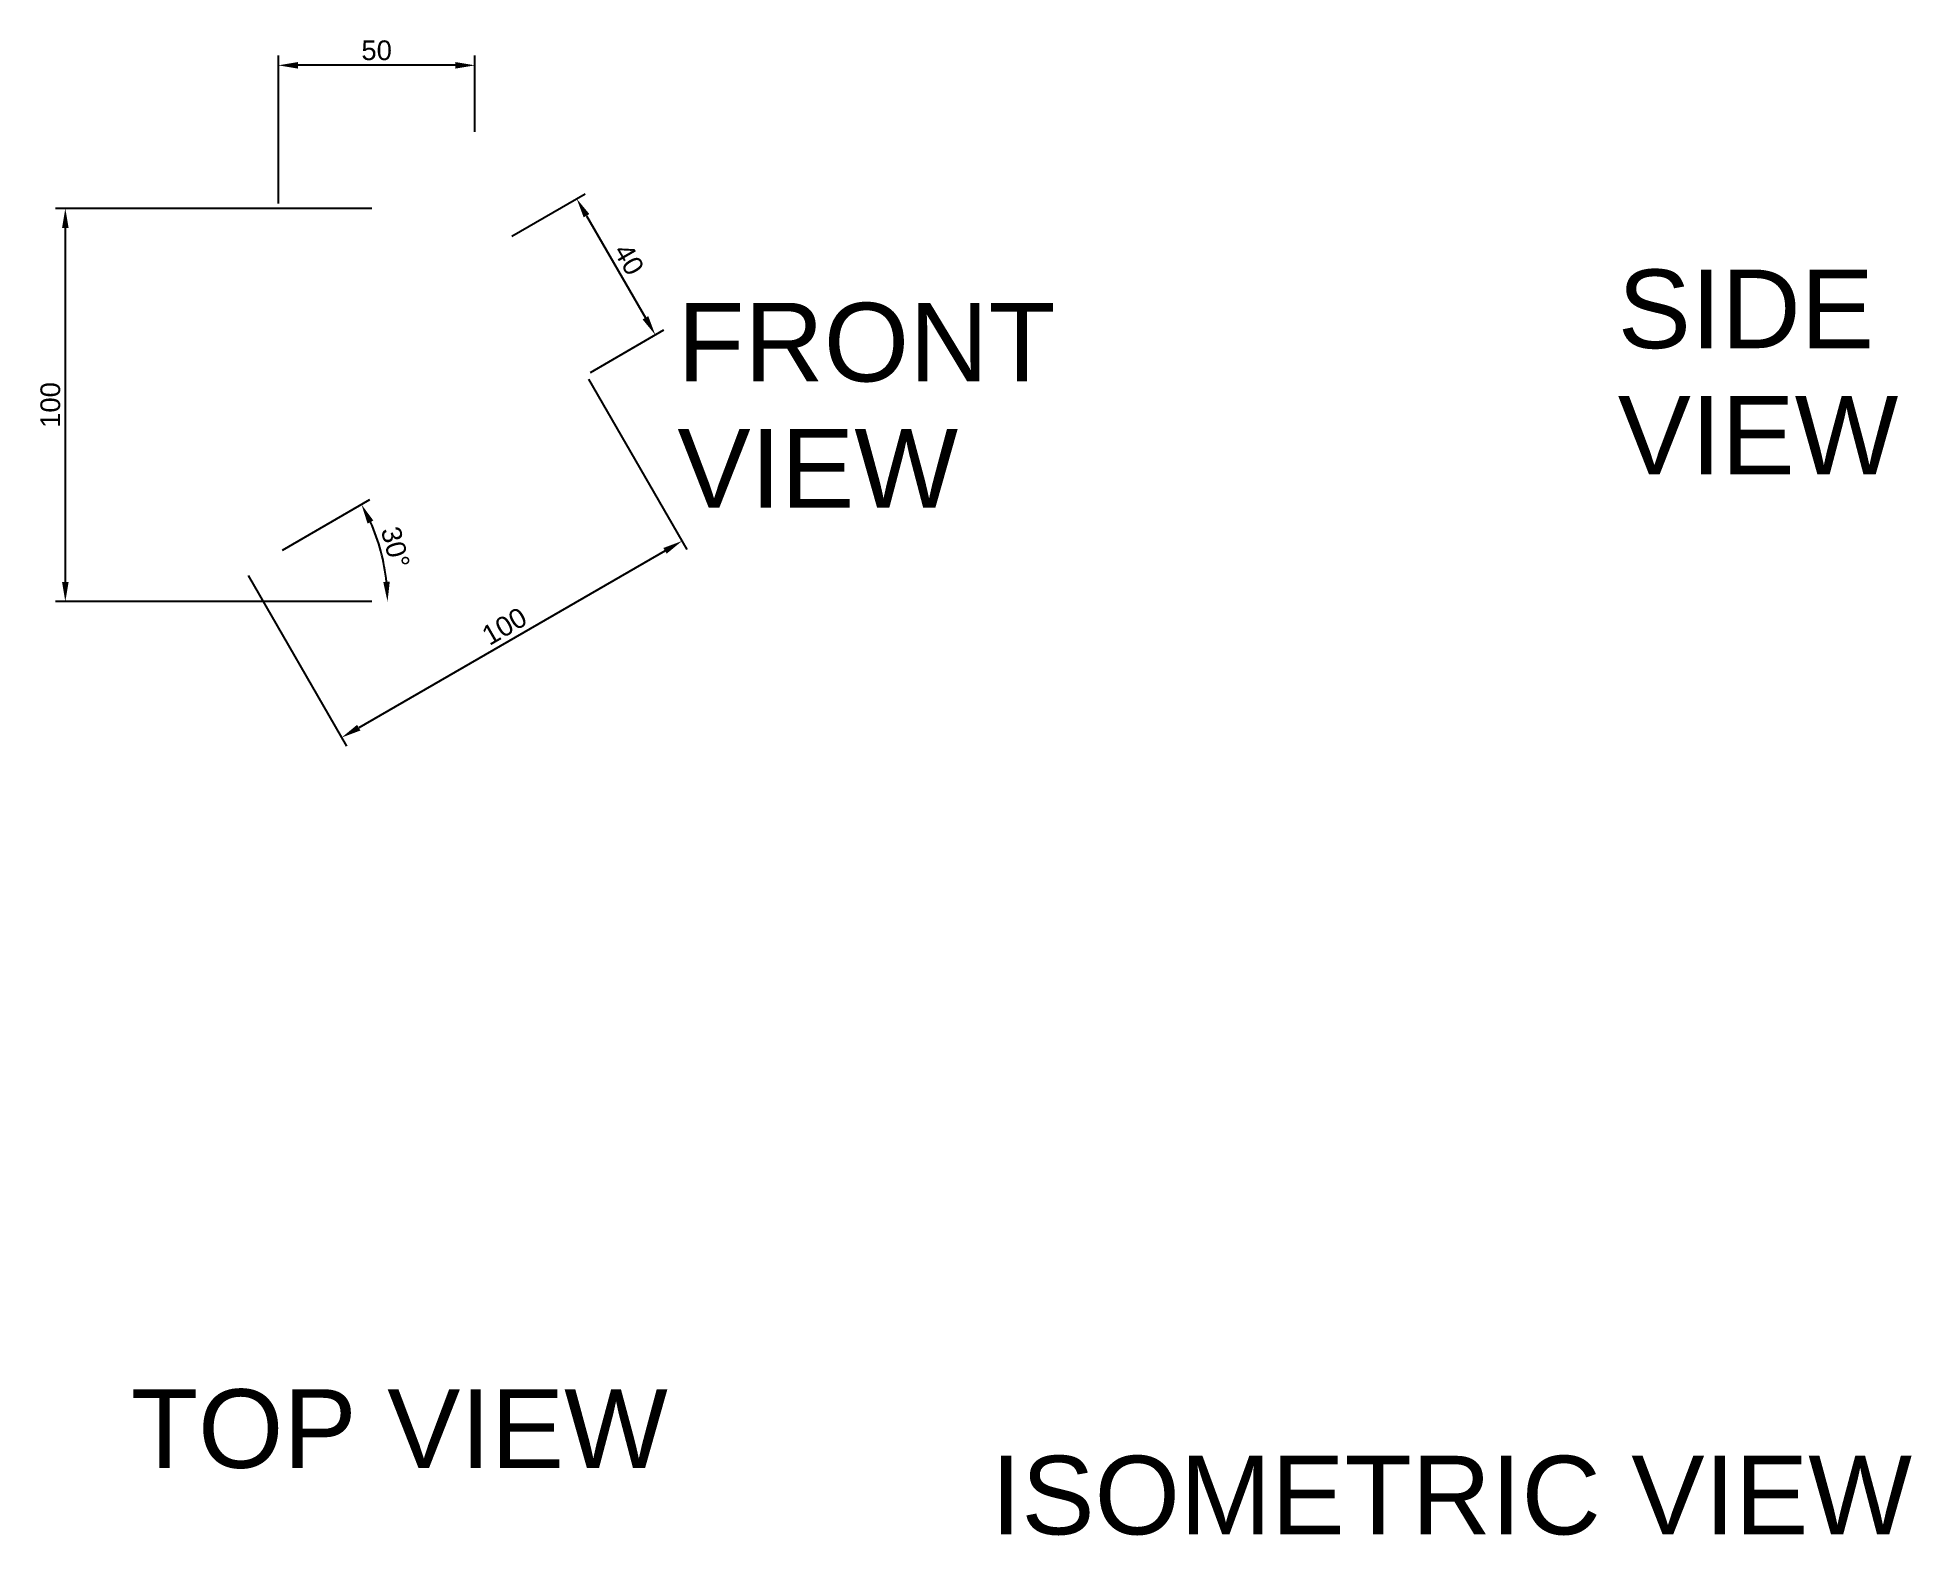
# Paper-space layout 'Layout1' of a CAD drawing. Header units: millimetres. Extents: x 9 to 247, y 7 to 197.
import ezdxf

# ---------------------------------------------------------------- set-up
doc = ezdxf.new("R2010")
doc.units = ezdxf.units.MM
doc.styles.get("Standard").update_dxf_attribs({"font": 'arial.ttf'})
doc.dimstyles.new('ISO-25', dxfattribs={"dimtxt": 2.5, "dimasz": 2.5, "dimexe": 1.25, "dimexo": 0.625, "dimtad": 1, "dimtxsty": 'Standard', "dimcen": 2.5, "dimadec": 0, "dimazin": 0, "dimtfac": 1, "dimtmove": 0, "dimatfit": 3, "dimfxl": 1, "dimarcsym": 0})

# ---------------------------------------------------------------- blocks, each defined once
blk = doc.blocks.new('*D10')
at = {"color": 0, "lineweight": -2, "transparency": 16777216}
for p, q in [((51.35, 175.57), (11.11, 175.57)), ((12.36, 173.07), (12.36, 128.07)), ((51.35, 125.57), (11.11, 125.57))]:
    blk.add_line(p, q, dxfattribs=at)
at = {"color": 0, "transparency": 16777216}
for points in [[(11.94, 173.07), (12.78, 173.07), (12.36, 175.57)], [(11.94, 128.07), (12.78, 128.07), (12.36, 125.57)]]:
    blk.add_solid(points, dxfattribs=at)
at = {"layer": 'Defpoints', "color": 0, "transparency": 16777216}
for p in [(51.97, 175.57), (12.36, 125.57), (51.97, 125.57)]:
    blk.add_point(p, dxfattribs=at)
at = {"color": 0, "transparency": 16777216, "insert": (10.46, 150.57), "char_height": 2.5, "attachment_point": 5, "rotation": 90}
blk.add_mtext('100', dxfattribs=at)
blk = doc.blocks.new('*D11')
at = {"color": 0, "lineweight": -2, "transparency": 16777216}
for p, q in [((39.47, 176.2), (39.47, 195.03)), ((61.97, 193.78), (41.97, 193.78)), ((64.47, 185.3), (64.47, 195.03))]:
    blk.add_line(p, q, dxfattribs=at)
at = {"color": 0, "transparency": 16777216}
for points in [[(41.97, 194.2), (41.97, 193.36), (39.47, 193.78)], [(61.97, 194.2), (61.97, 193.36), (64.47, 193.78)]]:
    blk.add_solid(points, dxfattribs=at)
at = {"layer": 'Defpoints', "color": 0, "transparency": 16777216}
for p in [(39.47, 193.78), (64.47, 184.68), (39.47, 175.57)]:
    blk.add_point(p, dxfattribs=at)
at = {"color": 0, "transparency": 16777216, "insert": (51.97, 195.68), "char_height": 2.5, "attachment_point": 5}
blk.add_mtext('50', dxfattribs=at)
blk = doc.blocks.new('*D12')
at = {"color": 0, "lineweight": -2, "transparency": 16777216}
for p, q in [((69.16, 172.04), (78.51, 177.44)), ((78.67, 174.65), (86.17, 161.66)), ((79.16, 154.72), (88.51, 160.12))]:
    blk.add_line(p, q, dxfattribs=at)
at = {"color": 0, "transparency": 16777216}
for points in [[(79.03, 174.86), (78.31, 174.44), (77.42, 176.81)], [(86.53, 161.87), (85.81, 161.45), (87.42, 159.49)]]:
    blk.add_solid(points, dxfattribs=at)
at = {"layer": 'Defpoints', "color": 0, "transparency": 16777216}
for p in [(68.62, 171.73), (87.42, 159.49), (78.62, 154.41)]:
    blk.add_point(p, dxfattribs=at)
at = {"color": 0, "transparency": 16777216, "insert": (84.07, 169.1), "char_height": 2.5, "attachment_point": 5, "rotation": 300}
blk.add_mtext('40', dxfattribs=at)
blk = doc.blocks.new('*D14')
at = {"color": 0, "lineweight": -2, "transparency": 16777216}
for p, q in [((78.93, 153.87), (91.45, 132.19)), ((88.66, 132.02), (49.69, 109.52)), ((35.63, 128.87), (48.15, 107.19))]:
    blk.add_line(p, q, dxfattribs=at)
at = {"color": 0, "transparency": 16777216}
for points in [[(88.45, 132.38), (88.87, 131.66), (90.82, 133.27)], [(49.48, 109.88), (49.9, 109.16), (47.52, 108.27)]]:
    blk.add_solid(points, dxfattribs=at)
at = {"layer": 'Defpoints', "color": 0, "transparency": 16777216}
for p in [(78.62, 154.41), (35.32, 129.41), (47.52, 108.27)]:
    blk.add_point(p, dxfattribs=at)
at = {"color": 0, "transparency": 16777216, "insert": (68.22, 122.42), "char_height": 2.5, "attachment_point": 5, "rotation": 30}
blk.add_mtext('100', dxfattribs=at)
blk = doc.blocks.new('*D15')
at = {"color": 0, "lineweight": -2, "transparency": 16777216}
blk.add_line((40.01, 132.12), (51.12, 138.54), dxfattribs=at)
blk.add_arc((28.67, 125.57), 24.68, 5.8065, 24.1935, dxfattribs=at)
at = {"color": 0, "transparency": 16777216}
for points in [[(50.81, 135.49), (51.55, 135.87), (50.04, 137.91)], [(53.64, 128.09), (52.81, 128.05), (53.35, 125.57)]]:
    blk.add_solid(points, dxfattribs=at)
at = {"layer": 'Defpoints', "color": 0, "transparency": 16777216}
for p in [(39.47, 131.81), (35.32, 129.41), (52.97, 129.86), (39.47, 125.57), (64.47, 125.57)]:
    blk.add_point(p, dxfattribs=at)
at = {"color": 0, "transparency": 16777216, "insert": (54.35, 132.45), "char_height": 2.5, "attachment_point": 5, "rotation": 285}
blk.add_mtext('30°', dxfattribs=at)

psp = doc.layouts.get("Layout1")

# ---------------------------------------------------------------- texts
for s, p in [('SIDE ', (209.8689, 157.7972)), ('FRONT', (90.2348, 153.5664)), ('VIEW', (209.8689, 141.7331)), ('VIEW', (90.2348, 137.5022)), ('TOP VIEW', (20.713, 15.3593)), ('ISOMETRIC VIEW', (130.1128, 6.8976))]:
    psp.add_text(s, height=10).set_placement(p)

# ---------------------------------------------------------------- dimensions: what is measured, and where the dimension line sits
dim = psp.add_linear_dim(base=(39.4704, 193.7798), p1=(64.4704, 184.6751), p2=(39.4704, 175.5704), dimstyle='ISO-25', override={"dimlfac": -2})
dim.commit()
dim.dimension.update_dxf_attribs({"geometry": '*D11', "text_midpoint": (51.9704, 195.6812)})
for p1, p2, distance, picture, middle in [((68.621, 171.7307), (78.621, 154.4102), 10.1636, '*D12', (84.0696, 169.1029)), ((78.621, 154.4102), (35.3197, 129.4102), 24.4059, '*D14', (68.2226, 122.4207))]:
    dim = psp.add_aligned_dim(p1=p1, p2=p2, distance=distance, dimstyle='ISO-25', override={"dimlfac": -2})
    dim.commit()
    dim.dimension.update_dxf_attribs({"geometry": picture, "text_midpoint": middle})
dim = psp.add_linear_dim(base=(12.3594, 125.5704), p1=(51.9704, 175.5704), p2=(51.9704, 125.5704), angle=90, dimstyle='ISO-25', override={"dimlfac": -2})
dim.commit()
dim.dimension.update_dxf_attribs({"geometry": '*D10', "text_midpoint": (10.458, 150.5704)})
dim = psp.add_angular_dim_2l(base=(52.9737, 129.856), line1=((39.4704, 125.5704), (64.4704, 125.5704)), line2=((35.3197, 129.4102), (39.4704, 131.8065)), dimstyle='ISO-25')
dim.commit()
dim.dimension.update_dxf_attribs({"geometry": '*D15', "text_midpoint": (54.3452, 132.4503)})

doc.saveas('drawing.dxf')
